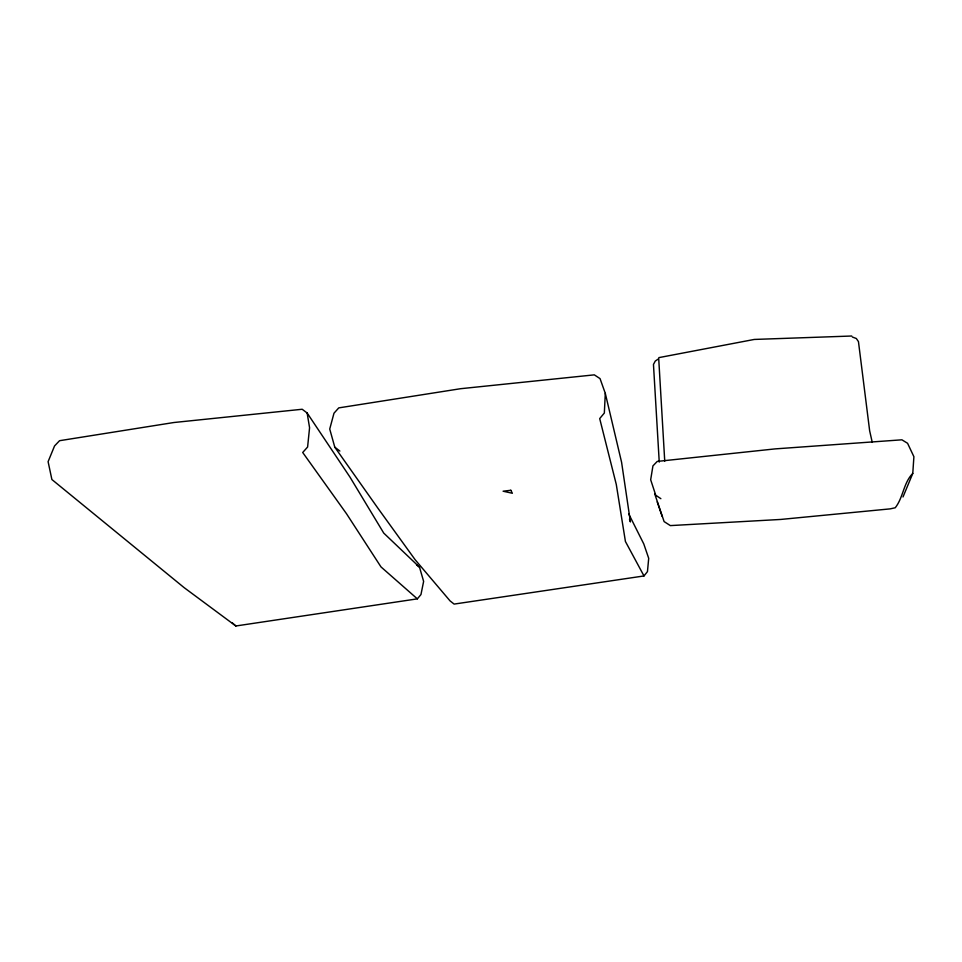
<?xml version="1.0" encoding="UTF-8"?>
<svg xmlns="http://www.w3.org/2000/svg" width="962" height="962" viewBox="0 0 962 962"><rect width="100%" height="100%" fill="white"/><g stroke="black" fill="none" stroke-linecap="round" stroke-linejoin="round"><path stroke-width="1.44" d="M605.302 393.374L604.34 413.035L599.699 418.578L616.281 484.427L625.42 541.486L643.987 575.949L454.112 604.088L450.06 600.901L415.163 559.752L377.934 508.237L334.8 447.198L329.725 429.04L333.982 413.215L338.756 407.888L460.606 388.708L594.324 374.855L600.035 378.607L605.302 393.374L621.584 462.265L630.411 521.933L629.497 519.264M902.993 496.969L912.77 473.448L913.9 456.697L907.563 443.278L901.911 439.814L775.144 448.893L657.238 461.423L652.933 465.897L650.673 479.749L655.747 495.226L660.87 498.689M643.987 575.949L647.462 571.608L648.701 558.309L643.782 543.939L628.679 513.84M417.34 598.857L420.959 594.564L423.629 581.373L419.504 567.183L383.742 533.092L349.976 477.104L307.131 412.987L302.188 409.259L173.942 422.51L59.548 440.704L54.557 445.947L48.1 461.664L51.888 479.521L184.091 587.602L235.858 625.985L417.34 598.857L380.988 566.907L346.512 513.744L302.705 452.489L307.599 447.029L309.572 427.717L307.131 412.987M912.77 473.448C903.486 482.683 903.354 497.45 895.249 507.756L890.163 508.874L780.747 519.444L670.346 525.601L664.105 521.584L654.785 494.071M658.79 357.636L754.292 339.442L851.743 336.015M852.368 337.025L856.312 338.504L858.453 341.606L869.648 430.784L872.257 442.388M334.8 447.198L339.875 451.058M416.534 564.85L419.504 567.183M232.251 622.811L235.858 625.985M657.226 501.911L662.193 516.45M664.742 461.183L658.717 358.706L655.266 361.063L653.463 364.454L659.247 462.097M510.834 490.283L503.102 491.209L512.349 493.253L510.834 490.283"/></g></svg>
